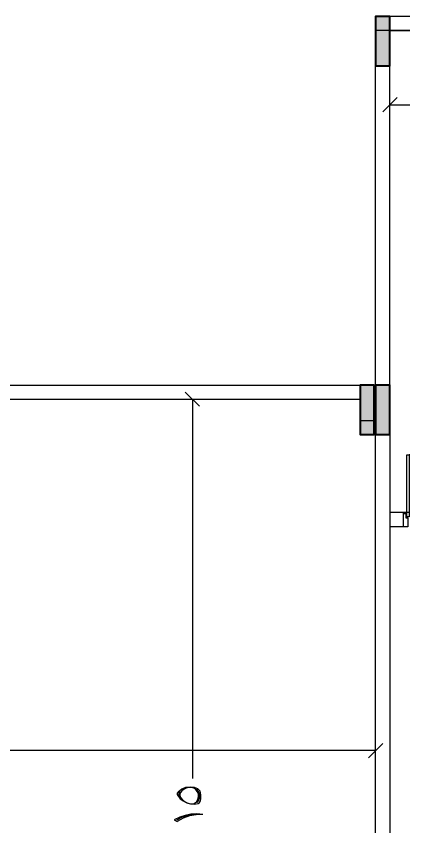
# Model space of a CAD drawing. Header units: metres. Extents: x -24.2 to 51.5, y -28.6 to 30.1.
# Drawn here: x 45.94 to 51.5, y 12.57 to 24 of the extents above; entities that cross this region are included whole.
import ezdxf

# ---------------------------------------------------------------- set-up
doc = ezdxf.new("R2010")
doc.units = ezdxf.units.M
for name, color, linetype in [('UF-BLACK', 250, 'Continuous'), ('UF-DIMS', 250, 'Continuous'), ('UF-RED', 1, 'Continuous'), ('UF-SOLID-BLACK', 250, 'Continuous')]:
    doc.layers.add(name, color=color, linetype=linetype)

msp = doc.modelspace()

# ---------------------------------------------------------------- hatches: boundary and pattern name
at = {"layer": 'UF-SOLID-BLACK', "true_color": 0x000000}
h = msp.add_hatch(color=250, dxfattribs=at)
h.dxf.hatch_style = 1
h.paths.add_polyline_path([(51.018, 23.302), (51.018, 24.003), (51.221, 24.003), (51.221, 23.302)])
h = msp.add_hatch(color=250, dxfattribs=at)
h.dxf.hatch_style = 1
h.paths.add_polyline_path([(50.798, 18.103), (50.798, 18.804), (51.002, 18.804), (51.002, 18.103)])
h = msp.add_hatch(color=250, dxfattribs=at)
h.dxf.hatch_style = 1
h.paths.add_polyline_path([(51.018, 18.103), (51.018, 18.804), (51.221, 18.804), (51.221, 18.103)])

# ---------------------------------------------------------------- linework, layer by layer
at = {"layer": 'UF-BLACK', "lineweight": 25, "true_color": 0x000000}
for p, q in [((51.018, 18.8), (51.018, 23.999)), ((51.5, 23.999), (51.018, 23.999)), ((51.217, 18.8), (51.217, 23.8)), ((51.321, 22.855), (51.117, 22.656)), ((51.217, 22.755), (51.5, 22.755)), ((37.346, 18.8), (51.217, 18.8)), ((37.346, 18.601), (50.798, 18.601)), ((50.798, 18.302), (50.998, 18.302)), ((51.018, 7.15), (51.018, 18.103)), ((51.492, 17.002), (51.217, 17.002)), ((51.412, 16.803), (51.412, 17.002)), ((51.472, 16.803), (51.217, 16.803))]:
    msp.add_line(p, q, dxfattribs=at)
for points in [[(51.217, 23.8), (51.5, 23.8), (51.018, 23.8)], [(51.217, 18.103), (51.217, 12.453), (51.217, 11.751), (51.217, 7.15)], [(48.578, 12.744), (48.494, 12.752), (48.41, 12.748), (48.33, 12.732), (48.251, 12.708), (48.175, 12.668), (48.215, 12.644)]]:
    msp.add_lwpolyline(points, dxfattribs=at)
at = {"layer": 'UF-DIMS', "lineweight": 25, "true_color": 0x000000}
for p, q in [((48.53, 18.501), (48.33, 18.701)), ((48.43, 18.601), (48.43, 13.254)), ((50.918, 13.545), (51.117, 13.745)), ((51.018, 13.645), (38.742, 13.645))]:
    msp.add_line(p, q, dxfattribs=at)
for points in [[(48.227, 13.059), (48.215, 13.047), (48.215, 13.027), (48.223, 13.011), (48.259, 12.967), (48.299, 12.935), (48.35, 12.908), (48.402, 12.896), (48.458, 12.892), (48.51, 12.9), (48.53, 12.915), (48.546, 12.939), (48.55, 12.963), (48.55, 13.023), (48.538, 13.071), (48.506, 13.107), (48.458, 13.127), (48.398, 13.131), (48.334, 13.123), (48.279, 13.099)], [(48.255, 13.039), (48.255, 13.011), (48.263, 12.983), (48.291, 12.951), (48.326, 12.923), (48.366, 12.904), (48.41, 12.896), (48.454, 12.9), (48.486, 12.923), (48.506, 12.959), (48.514, 12.995), (48.514, 13.031), (48.498, 13.067), (48.478, 13.095), (48.45, 13.115), (48.414, 13.127), (48.366, 13.127), (48.323, 13.107), (48.283, 13.079)]]:
    msp.add_lwpolyline(points, close=True, dxfattribs=at)
for points in [[(48.259, 13.067), (48.239, 13.043), (48.235, 13.015), (48.251, 12.987)], [(48.498, 12.912), (48.522, 12.947), (48.534, 12.987), (48.534, 13.027), (48.518, 13.067), (48.49, 13.099)], [(48.462, 12.744), (48.374, 12.728), (48.287, 12.704), (48.207, 12.664)], [(48.578, 12.744), (48.482, 12.74), (48.39, 12.724), (48.299, 12.692), (48.215, 12.644)]]:
    msp.add_lwpolyline(points, dxfattribs=at)
at = {"layer": 'UF-RED', "lineweight": 25, "true_color": 0xff0000}
for p, q in [((51.492, 16.942), (51.444, 16.942)), ((51.472, 16.926), (51.472, 16.803)), ((51.472, 16.803), (51.412, 16.803))]:
    msp.add_line(p, q, dxfattribs=at)
at = {"layer": 'UF-RED', "lineweight": 40, "true_color": 0xff0000}
for points in [[(51.018, 23.302), (51.217, 23.302), (51.217, 23.999), (51.018, 23.999)], [(50.998, 18.8), (50.798, 18.8), (50.798, 18.103), (50.998, 18.103)], [(51.018, 18.103), (51.217, 18.103), (51.217, 18.8), (51.018, 18.8)]]:
    msp.add_lwpolyline(points, close=True, dxfattribs=at)
at = {"layer": 'UF-RED', "lineweight": 25, "true_color": 0xff0000}
for points in [[(51.456, 16.942), (51.456, 17.819), (51.492, 17.819)], [(51.5, 17.819), (51.492, 17.819), (51.492, 16.942)], [(51.412, 16.99), (51.444, 16.99), (51.444, 16.926), (51.472, 16.926)]]:
    msp.add_lwpolyline(points, dxfattribs=at)

doc.saveas('drawing.dxf')
